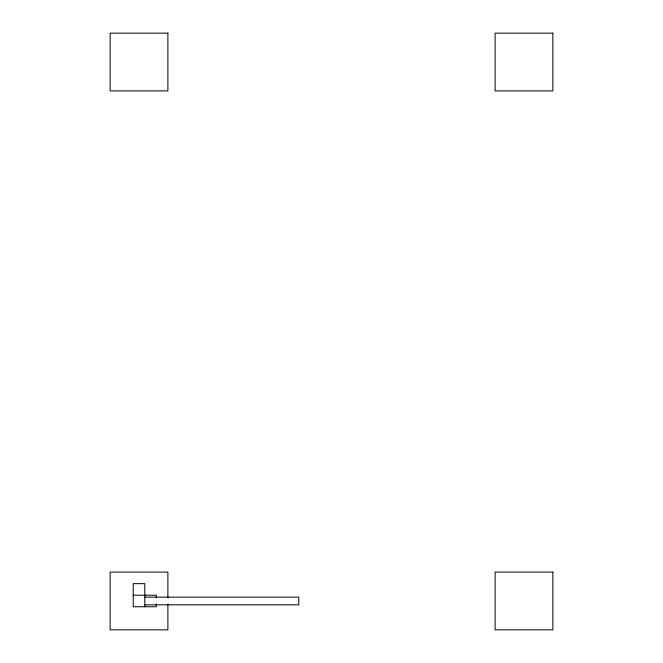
<?xml version="1.0" encoding="UTF-8"?>
<svg xmlns="http://www.w3.org/2000/svg" width="663" height="663" viewBox="0 0 663 663"><rect width="100%" height="100%" fill="white"/><g stroke="black" fill="none" stroke-linecap="round" stroke-linejoin="round"><path stroke-width="0.99" d="M133.238 595.2L156.344 595.2L156.344 598.092M144.791 597.131L298.781 597.131L298.781 604.83L144.791 604.83M167.888 597.885L167.888 572.103L110.141 572.103L110.141 629.85L167.888 629.85L167.888 604.068M156.344 603.869L156.344 606.753L133.238 606.753L133.238 583.655L144.791 583.655L144.791 606.753M167.888 33.15L110.141 33.15L110.141 90.897L167.888 90.897L167.888 33.15M552.859 33.15L495.112 33.15L495.112 90.897L552.859 90.897L552.859 33.15M552.859 572.103L495.112 572.103L495.112 629.85L552.859 629.85L552.859 572.103"/></g></svg>
